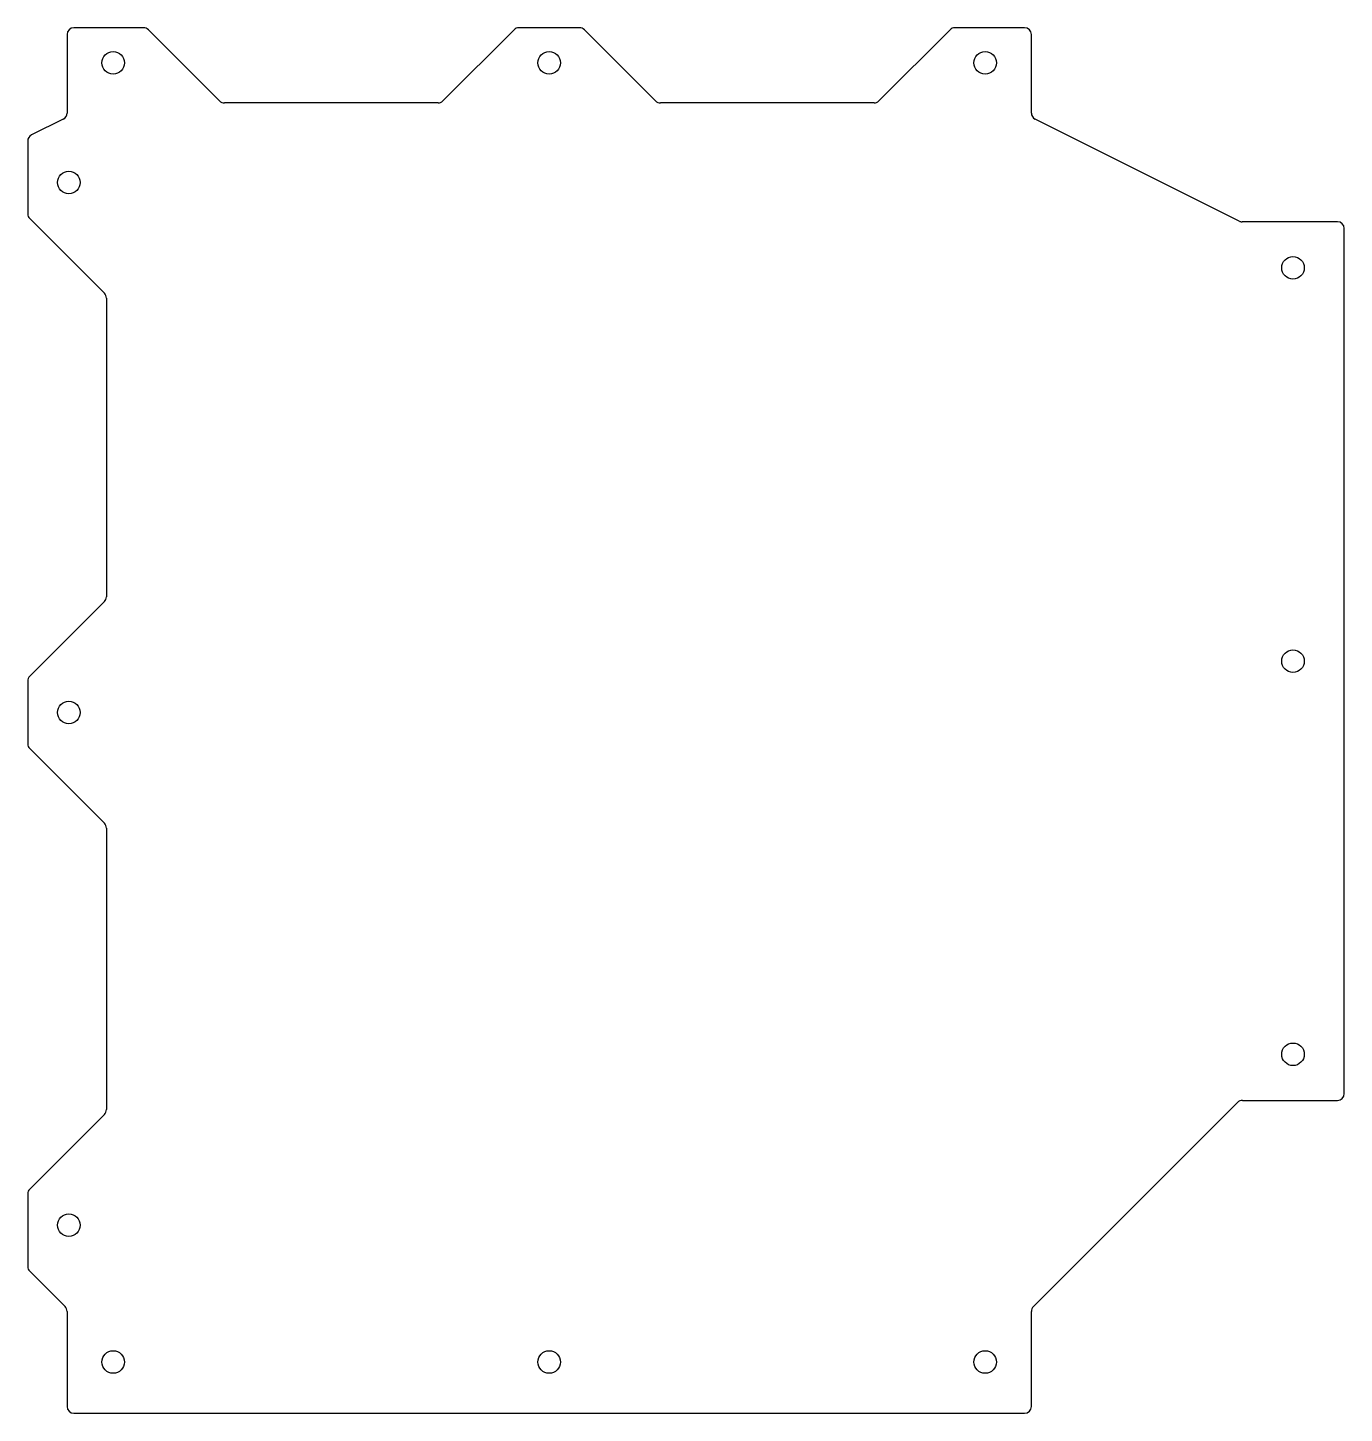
# Model space of a CAD drawing. Header units: millimetres. Extents: x -193 to 192, y -203 to 203.
import ezdxf

# ---------------------------------------------------------------- set-up
doc = ezdxf.new("R2010")
doc.units = ezdxf.units.MM
doc.layers.add('CUTOUTS', color=1, linetype='CONTINUOUS')
doc.layers.add('PERIMETER', color=5, linetype='CONTINUOUS')

msp = doc.modelspace()

# ---------------------------------------------------------------- linework, layer by layer
at = {"layer": 'CUTOUTS'}
for centre in [(-167.5, 192.37), (-40, 192.37), (87.5, 192.37), (-180.5, 157.37), (177.5, 132.37), (177.5, 17.37), (-180.5, 2.37), (177.5, -97.63), (-180.5, -147.63), (-167.5, -187.63), (-40, -187.63), (87.5, -187.63)]:
    msp.add_circle(centre, 3.3, dxfattribs=at)
at = {"layer": 'PERIMETER'}
for p, q in [((-181, 200.62), (-181, 177.68)), ((-158.64, 202.62), (-179, 202.62)), ((-136.4, 181.21), (-157.22, 202.04)), ((-50.28, 202.04), (-71.1, 181.21)), ((-31.14, 202.62), (-48.86, 202.62)), ((-8.9, 181.21), (-29.72, 202.04)), ((77.22, 202.04), (56.4, 181.21)), ((99, 202.62), (78.64, 202.62)), ((101, 177.68), (101, 200.62)), ((-72.52, 180.62), (-134.98, 180.62)), ((54.98, 180.62), (-7.48, 180.62)), ((-182.11, 175.9), (-191.39, 171.25)), ((161.72, 146.09), (102.11, 175.9)), ((-192.5, 169.46), (-192.5, 148.2)), ((-191.91, 146.79), (-170.09, 124.96)), ((190.5, 145.87), (162.62, 145.87)), ((192.5, -109.13), (192.5, 143.87)), ((-169.5, 123.55), (-169.5, 36.2)), ((-170.09, 34.79), (-191.91, 12.96)), ((-192.5, 11.55), (-192.5, -6.8)), ((-191.91, -8.21), (-170.09, -30.04)), ((-169.5, -31.45), (-169.5, -113.8)), ((101.59, -171.42), (161.29, -111.71)), ((162.71, -111.13), (190.5, -111.13)), ((-170.09, -115.21), (-191.91, -137.04)), ((-192.5, -138.45), (-192.5, -159.68)), ((-191.91, -161.09), (-181.59, -171.42)), ((-181, -172.83), (-181, -200.63)), ((101, -200.63), (101, -172.83)), ((-179, -202.63), (99, -202.63))]:
    msp.add_line(p, q, dxfattribs=at)
for centre, start, end in [((-179, 200.62), 90, 180), ((-158.64, 200.62), 45, 90), ((-48.86, 200.62), 90, 135), ((-31.14, 200.62), 45, 90), ((78.64, 200.62), 90, 135), ((99, 200.62), 0, 90), ((-134.98, 182.62), 225, 270), ((-72.52, 182.62), 270, 315), ((-7.48, 182.62), 225, 270), ((54.98, 182.62), 270, 315), ((-183, 177.68), -63.4349, 0), ((103, 177.68), 180, 243.4349), ((-190.5, 169.46), 116.5651, 180), ((-190.5, 148.2), 180, 225), ((162.62, 147.87), 243.4349, 270), ((190.5, 143.87), 0, 90), ((-171.5, 123.55), 0, 45), ((-171.5, 36.2), -45, 0), ((-190.5, 11.55), 135, 180), ((-190.5, -6.8), 180, 225), ((-171.5, -31.45), 0, 45), ((190.5, -109.13), -90, 0), ((162.71, -113.13), 90, 135), ((-171.5, -113.8), -45, 0), ((-190.5, -138.45), 135, 180), ((-190.5, -159.68), 180, 225), ((-183, -172.83), 0, 45), ((103, -172.83), 135, 180), ((-179, -200.63), 180, 270), ((99, -200.63), -90, 0)]:
    msp.add_arc(centre, 2, start, end, dxfattribs=at)

doc.saveas('drawing.dxf')
